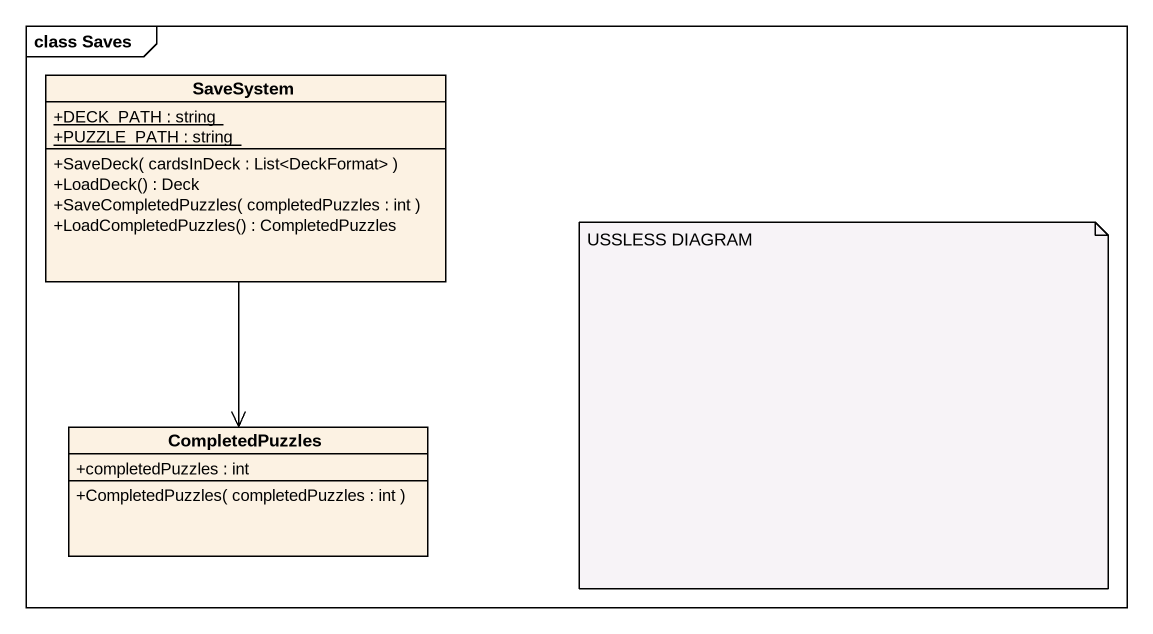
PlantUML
@startuml
mainframe class Saves
hide circle
hide empty members
skinparam classAttributeIconSize 0
class SaveSystem {
  {static} +DECK_PATH : string
  {static} +PUZZLE_PATH : string
  +SaveDeck( cardsInDeck : List<DeckFormat> )
  +LoadDeck() : Deck
  +SaveCompletedPuzzles( completedPuzzles : int )
  +LoadCompletedPuzzles() : CompletedPuzzles
}
class CompletedPuzzles {
  +completedPuzzles : int
  +CompletedPuzzles( completedPuzzles : int )
}
SaveSystem --> CompletedPuzzles
note as N1
  USSLESS DIAGRAM
end note
@enduml
